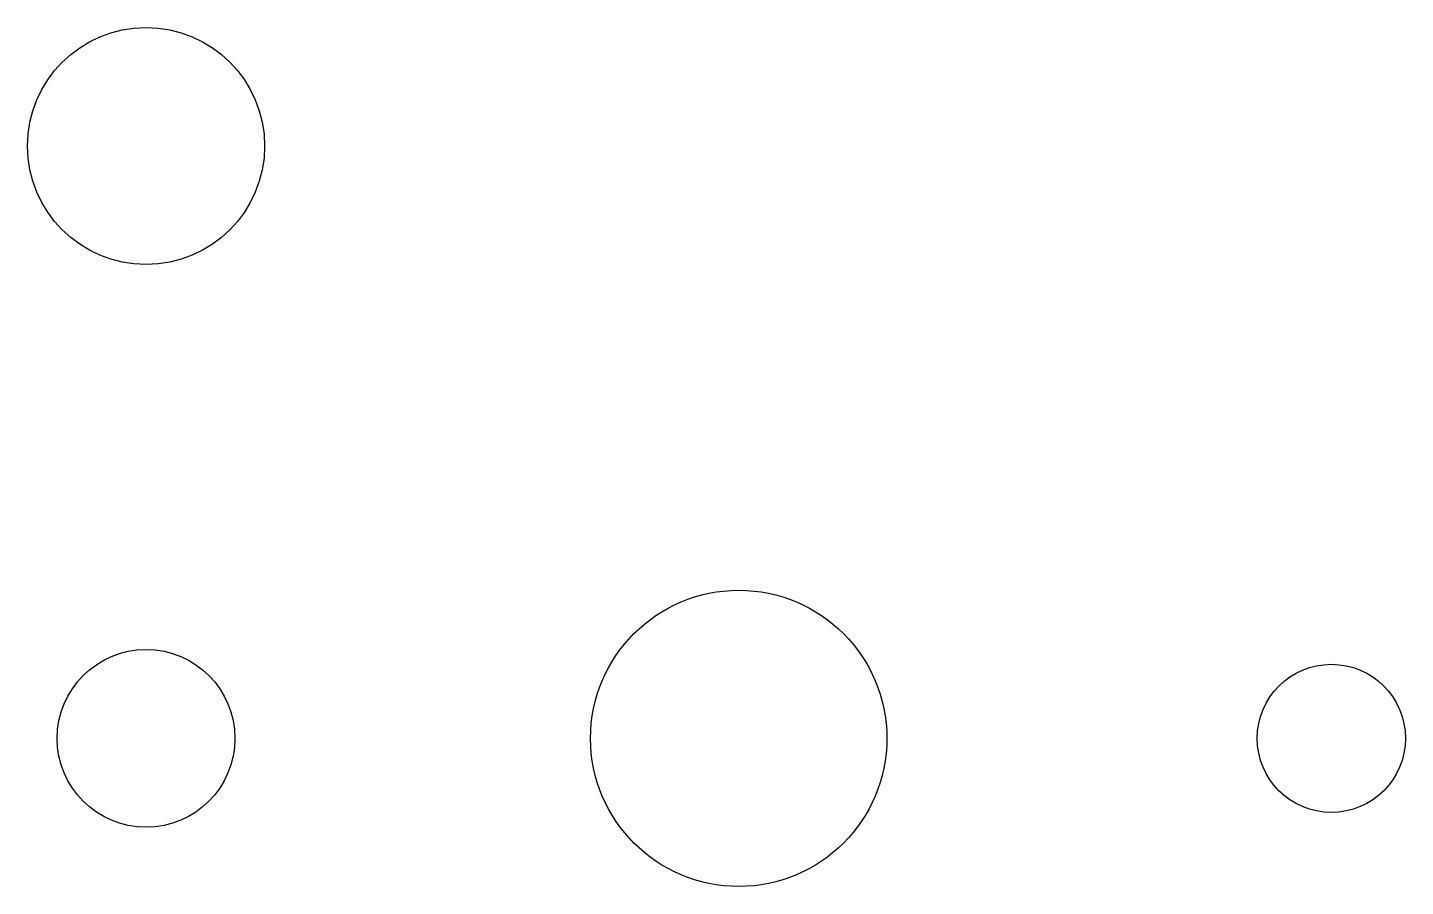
# Model space of a CAD drawing. Header units: metres. Extents: x 6 to 52.5, y 5 to 34.
import ezdxf

# ---------------------------------------------------------------- set-up
doc = ezdxf.new("R2010")
doc.units = ezdxf.units.M

msp = doc.modelspace()

# ---------------------------------------------------------------- linework, layer by layer
for centre, radius in [((10, 30), 4), ((30, 10), 5), ((10, 10), 3), ((50, 10), 2.5)]:
    msp.add_circle(centre, radius)

doc.saveas('drawing.dxf')
